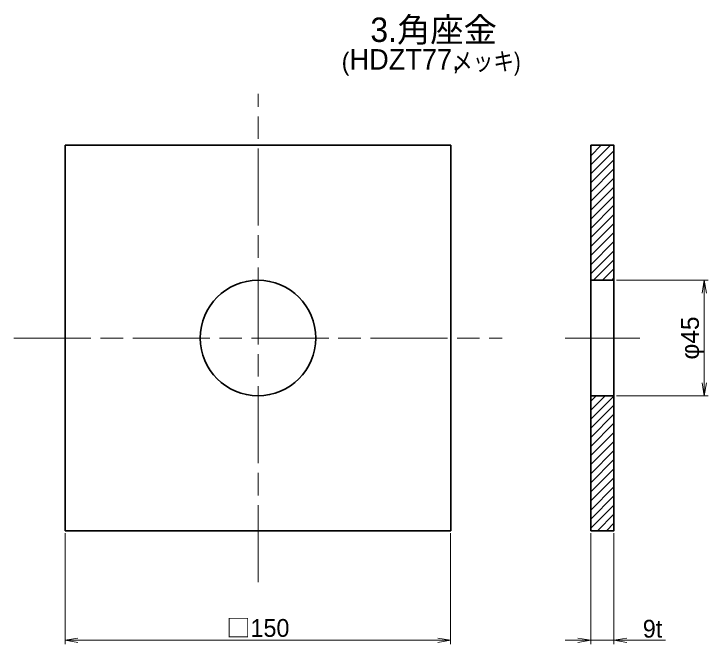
# Model space of a CAD drawing. Units: millimetres at full size, sheet at 1:2.5; details may follow other scales. Extents: x 2190 to 3870, y 1084 to 2286.
# Drawn here: x 3001.8 to 3271.9, y 1387.6 to 1632.9 of the extents above; entities that cross this region are included whole.
import ezdxf
from ezdxf.enums import TextEntityAlignment as Align

# ---------------------------------------------------------------- set-up
doc = ezdxf.new("R2010")
doc.units = ezdxf.units.MM
doc.header["$LTSCALE"] = 2.5
doc.linetypes.add('CHAIN', pattern=[18.5, 12, -1.5, 3.5, -1.5])
for name, color, linetype, lineweight in [('1外形線', 7, 'Continuous', 35), ('2細い実線', 3, 'Continuous', 20), ('4中心線', 1, 'CHAIN', 15), ('6寸法線', 4, 'Continuous', 13)]:
    doc.layers.add(name, color=color, linetype=linetype, lineweight=lineweight)
doc.layers.add('9文字', color=7, linetype='Continuous')
doc.styles.add('Arial', font='')
doc.styles.add('ＭＳ Ｐゴシック', font='')
doc.styles.get('Arial').set_extended_font_data('Arial')
doc.styles.get('ＭＳ Ｐゴシック').set_extended_font_data('MS PGothic')
pattern_1 = [(45, (2648.484, 596.824), (-1.76777, 1.76777), [])]

# ---------------------------------------------------------------- blocks, each defined once
blk = doc.blocks.new('open_arrow')
at = {"color": 0, "linetype": 'Continuous', "lineweight": -2}
blk.add_lwpolyline([(7.5, 1.25), (0, 0), (7.5, -1.25)], dxfattribs=at)

msp = doc.modelspace()

# ---------------------------------------------------------------- hatches: boundary and pattern name
at = {"layer": '2細い実線'}
h = msp.add_hatch(dxfattribs=at)
h.set_pattern_fill('USER', color=256, style=0, pattern_type=2)
h.set_pattern_definition(pattern_1)
h.paths.add_polyline_path([(3235.282, 1581.725), (3226.282, 1581.725), (3226.282, 1529.225), (3235.282, 1529.225)])
h = msp.add_hatch(dxfattribs=at)
h.set_pattern_fill('USER', color=256, style=0, pattern_type=2)
h.set_pattern_definition(pattern_1)
h.paths.add_polyline_path([(3235.282, 1484.225), (3226.282, 1484.225), (3226.282, 1431.725), (3235.282, 1431.725)])

# ---------------------------------------------------------------- linework, layer by layer
at = {"layer": '1外形線'}
for p, q in [((3021.762, 1581.725), (3021.762, 1431.725)), ((3171.762, 1581.725), (3021.762, 1581.725)), ((3171.762, 1431.725), (3171.762, 1581.725)), ((3226.282, 1529.225), (3235.282, 1529.225)), ((3226.282, 1484.225), (3235.282, 1484.225)), ((3021.762, 1431.725), (3171.762, 1431.725))]:
    msp.add_line(p, q, dxfattribs=at)
msp.add_lwpolyline([(3226.282, 1431.725), (3235.282, 1431.725), (3235.282, 1581.725), (3226.282, 1581.725)], close=True, dxfattribs=at)
msp.add_circle((3096.762, 1506.725), 22.5, dxfattribs=at)
at = {"layer": '4中心線'}
for p, q in [((3096.762, 1411.725), (3096.762, 1601.725)), ((3001.762, 1506.725), (3191.762, 1506.725)), ((3216.282, 1506.725), (3245.282, 1506.725))]:
    msp.add_line(p, q, dxfattribs=at)
at = {"layer": '6寸法線'}
for p, q in [((3236.282, 1529.225), (3271.914, 1529.225)), ((3270.414, 1529.225), (3270.414, 1484.225)), ((3236.282, 1484.225), (3271.914, 1484.225)), ((3021.691, 1430.725), (3021.691, 1387.592)), ((3171.691, 1430.725), (3171.691, 1387.592)), ((3226.282, 1430.725), (3226.282, 1387.592)), ((3235.282, 1430.725), (3235.282, 1387.592)), ((3021.691, 1389.092), (3171.691, 1389.092)), ((3216.282, 1389.092), (3255.277, 1389.092))]:
    msp.add_line(p, q, dxfattribs=at)

# ---------------------------------------------------------------- block references
at = {"layer": '6寸法線', "xscale": 0.667, "yscale": 0.667}
for p, rotation in [((3270.414, 1529.225), 270), ((3270.414, 1484.225), 90), ((3171.691, 1389.092), 180), ((3226.282, 1389.092), 180)]:
    msp.add_blockref('open_arrow', p, dxfattribs=dict(at, rotation=rotation))
for p in [(3021.691, 1389.092), (3235.282, 1389.092)]:
    msp.add_blockref('open_arrow', p, dxfattribs=at)

# ---------------------------------------------------------------- texts
at = {"layer": '6寸法線', "style": 'ＭＳ Ｐゴシック', "width": 1.05}
msp.add_text('φ45', height=6.928, rotation=90, dxfattribs=at).set_placement((3264.86, 1506.725), align=Align.MIDDLE_CENTER)
at = {"layer": '6寸法線', "style": 'ＭＳ Ｐゴシック'}
for s, p in [('□150', (3096.691, 1393.89)), ('9t', (3250.279, 1393.592))]:
    msp.add_text(s, height=6.928, dxfattribs=at).set_placement(p, align=Align.MIDDLE_CENTER)
at = {"layer": '9文字', "style": 'ＭＳ Ｐゴシック'}
msp.add_text('3.角座金', height=9.501, dxfattribs=at).set_placement((3189.726, 1626.707), align=Align.MIDDLE_RIGHT)
at = {"layer": '9文字'}
for s, height, style, width, p in [('HDZT77,', 7.955, 'Arial', 0.95, (3132.376, 1608.82)), ('メッキ)', 6.928, 'ＭＳ Ｐゴシック', 0.85, (3172.278, 1608.82))]:
    msp.add_text(s, height=height, dxfattribs=dict(at, style=style, width=width)).set_placement(p, align=Align.BOTTOM_LEFT)
at = {"layer": '9文字', "style": 'ＭＳ Ｐゴシック'}
msp.add_text('(', height=6.928, dxfattribs=at).set_placement((3129.316, 1608.82), align=Align.BOTTOM_LEFT)

doc.saveas('drawing.dxf')
